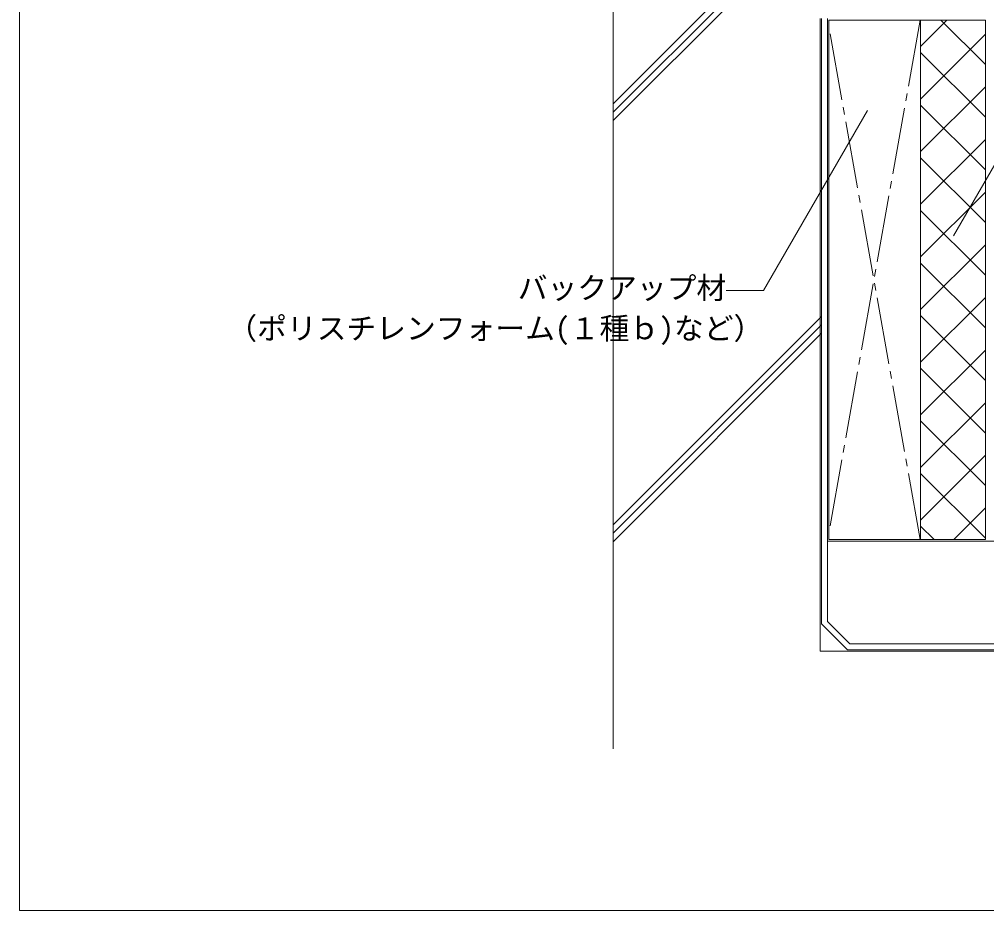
# Model space of a CAD drawing. Units: millimetres, scale not verified. Extents: x -675 to 675, y -471 to 460.
# Drawn here: x -675 to -26, y -440 to 159 of the extents above; entities that cross this region are included whole.
import ezdxf
from ezdxf.enums import TextEntityAlignment as Align

# ---------------------------------------------------------------- set-up
doc = ezdxf.new("R2010")
doc.units = ezdxf.units.MM
doc.header["$LTSCALE"] = 5
doc.linetypes.add('CHAIN2', pattern=[12, 9, -1, 1, -1])
doc.linetypes.add('DASHED2', pattern=[3, 2, -1])
for name, color, linetype, lineweight in [('1-3_断熱材', 2, 'Continuous', 9), ('1-8_下地など', 5, 'DASHED2', 9), ('1-A_元図・躯体', 7, 'Continuous', 9), ('1-B_その他', 5, 'Continuous', 9), ('E-E', 7, 'Continuous', 9), ('F-F', 7, 'Continuous', 9)]:
    doc.layers.add(name, color=color, linetype=linetype, lineweight=lineweight)
doc.styles.add('ＭＳ ゴシック', font='')
doc.styles.get('ＭＳ ゴシック').set_extended_font_data('MS Gothic')

msp = doc.modelspace()

# ---------------------------------------------------------------- linework, layer by layer
at = {"layer": '1-3_断熱材'}
for p, q in [((-131.364, 158.296), (-131.364, -190.704)), ((-69.864, 158.296), (-69.864, -190.704)), ((-69.864, 140.608), (-52.177, 158.296)), ((-26.364, 128.36), (-56.299, 158.296)), ((-26.364, 158.296), (-26.364, -190.704)), ((-69.864, 105.253), (-26.364, 148.753)), ((-26.364, 93.005), (-69.864, 136.505)), ((-69.864, 69.898), (-26.364, 113.398)), ((-26.364, 57.65), (-69.864, 101.15)), ((-69.864, 34.542), (-26.364, 78.042)), ((-26.364, 22.294), (-69.864, 65.794)), ((-69.864, -0.813), (-26.364, 42.687)), ((-26.364, -13.061), (-69.864, 30.439)), ((-69.864, -36.168), (-26.364, 7.332)), ((-26.364, -48.416), (-69.864, -4.916)), ((-69.864, -71.524), (-26.364, -28.024)), ((-26.364, -83.772), (-69.864, -40.272)), ((-69.864, -106.879), (-26.364, -63.379)), ((-26.364, -119.127), (-69.864, -75.627)), ((-69.864, -142.234), (-26.364, -98.734)), ((-26.364, -154.482), (-69.864, -110.982)), ((-69.864, -177.59), (-26.364, -134.09)), ((-26.364, -189.838), (-69.864, -146.338)), ((-47.623, -190.704), (-26.364, -169.445)), ((-60.853, -190.704), (-69.864, -181.693)), ((-131.364, -190.704), (-26.364, -190.704))]:
    msp.add_line(p, q, dxfattribs=at)
at = {"layer": '1-3_断熱材', "linetype": 'CHAIN2'}
for p, q in [((-70.042, 158.296), (-131.364, -186.088)), ((-70.042, -190.704), (-131.364, 153.68))]:
    msp.add_line(p, q, dxfattribs=at)
at = {"layer": '1-8_下地など', "color": 2, "linetype": 'Continuous'}
msp.add_line((-131.364, 158.296), (-26.364, 158.296), dxfattribs=at)
at = {"layer": '1-A_元図・躯体'}
for p, q in [((-276.364, 300.633), (-276.364, -331.224)), ((-276.364, 102.042), (-86.662, 291.744)), ((-276.364, 96.385), (-81.259, 291.49)), ((-276.364, 90.728), (-75.855, 291.237)), ((-276.364, -180.801), (-136.364, -40.801)), ((-276.364, -186.458), (-136.364, -46.458)), ((-276.364, -192.115), (-136.364, -52.115)), ((-132.364, -191.704), (9.319, -191.704))]:
    msp.add_line(p, q, dxfattribs=at)
msp.add_lwpolyline([(-137.364, 159.296), (-137.364, -265.704), (351.905, -265.704)], dxfattribs=at)
at = {"layer": '1-B_その他', "color": 30, "lineweight": 18}
for p, q in [((-136.364, 159.296), (-136.364, -247.361)), ((-132.364, 159.296), (-132.364, -245.704)), ((-132.364, -245.704), (-117.364, -260.704)), ((-117.364, -260.704), (351.905, -260.704))]:
    msp.add_line(p, q, dxfattribs=at)
msp.add_lwpolyline([(-136.364, -247.361), (-119.021, -264.704), (351.905, -264.704)], dxfattribs=at)
at = {"layer": 'E-E'}
for p, q in [((-47.783, 13.383), (77.217, 229.889)), ((-175.348, -23.348), (-105.488, 97.653)), ((-175.348, -23.348), (-200.348, -23.348))]:
    msp.add_line(p, q, dxfattribs=at)
at = {"layer": 'F-F'}
msp.add_line((-675, 460), (-675, -440), dxfattribs=at)
msp.add_lwpolyline([(-675, 460), (675, 460), (675, -440), (-675, -440)], dxfattribs=at)

# ---------------------------------------------------------------- texts
at = {"layer": 'E-E', "style": 'ＭＳ ゴシック'}
for s, p in [('バックアップ材', (-340.348, -33.348)), ('（ポリスチレンフォーム(１種ｂ)など）', (-535.348, -60.53))]:
    msp.add_text(s, height=14.66, dxfattribs=at).set_placement(p, align=Align.BOTTOM_LEFT)

doc.saveas('drawing.dxf')
